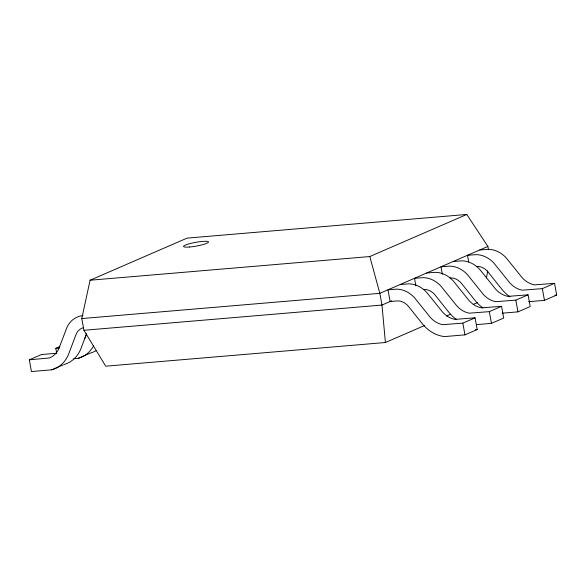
<?xml version="1.0" encoding="UTF-8"?>
<svg xmlns="http://www.w3.org/2000/svg" width="586" height="586" viewBox="0 0 586 586"><rect width="100%" height="100%" fill="white"/><g stroke="black" fill="none" stroke-linecap="round" stroke-linejoin="round"><path stroke-width="0.88" d="M486.461 277.94L487.75 270.747M424.718 325.45L385.42 342.51L105.714 366.184L83.915 330.284L81.784 318.557L90.09 280.218L187.095 238.121L466.793 214.454L487.882 246.442L488.49 249.797M86.574 333.668L81.11 348.172A34.823 29.007 66.5 0 1 63.984 364.521M86.45 334.313L85.19 337.492A22.766 18.964 66.5 0 1 84.567 338.737M63.171 364.873L51.751 369.825L31.432 371.546L29.3 359.826L41.533 354.515L56.476 353.255M56.717 353.351L55.802 348.326L59.882 346.553M73.836 358.698L78.253 358.324L90.486 353.021A34.823 29.007 66.5 0 0 95.994 350.721M90.09 280.218L369.795 256.551L466.793 214.454M487.882 246.442L379.838 293.337L81.784 318.557M391.756 300.808L381.969 305.057L83.915 330.284M446.459 316.015L450.641 314.206M473.217 304.405L477.4 302.588M462.83 323.135L475.063 317.832L477.194 329.552L464.962 334.855L444.642 336.576A34.823 29.007 66.5 0 1 422.184 323.575L408.61 306.559A14.994 12.489 66.5 0 0 396.898 300.948L390.122 301.519L387.991 289.799L396.649 289.147A27.059 22.539 66.5 0 1 414.478 297.688L430.454 317.531A22.766 18.964 66.5 0 0 442.804 324.681L462.83 323.135L464.962 334.855M415.862 285.829L414.492 278.299L423.151 277.639A27.059 22.539 66.5 0 1 440.98 286.188L456.955 306.031A22.766 18.964 66.5 0 0 469.305 313.18L489.332 311.635L501.565 306.324L503.696 318.052L491.464 323.355L476.447 324.629M442.364 274.329L440.994 266.791L449.652 266.139A27.059 22.539 66.5 0 1 467.482 274.688L483.457 294.531A22.766 18.964 66.5 0 0 495.807 301.673L515.834 300.135L528.067 294.824L530.198 306.544L517.965 311.855L502.063 313.202M468.712 261.993L467.496 255.291L476.154 254.639A27.059 22.539 66.5 0 1 493.983 263.187L509.959 283.031A22.766 18.964 66.5 0 0 522.309 290.173L542.336 288.634L554.568 283.324L556.7 295.044L544.467 300.354L528.565 301.702M82.956 315.612L81.315 315.832A27.059 22.539 66.5 0 0 67.082 327.091L58.688 348.992A22.766 18.964 66.5 0 1 49.275 357.98L29.3 359.826M479.729 249.98L488.387 249.328A27.059 22.539 66.5 0 1 506.209 257.877L522.192 277.72A22.766 18.964 66.5 0 0 534.535 284.862L554.568 283.324M453.227 261.488L461.885 260.836A27.059 22.539 66.5 0 1 479.707 269.377L495.69 289.22A22.766 18.964 66.5 0 0 508.033 296.37L528.067 294.824M426.725 272.988L435.383 272.336A27.059 22.539 66.5 0 1 453.205 280.877L469.188 300.721A22.766 18.964 66.5 0 0 481.531 307.87L501.565 306.324M400.223 284.488L408.882 283.836A27.059 22.539 66.5 0 1 426.703 292.385L442.686 312.228A22.766 18.964 66.5 0 0 455.029 319.37L475.063 317.832M554.935 295.197L556.7 295.044M55.802 348.326L59.318 348.025M475.429 329.698L477.194 329.552M369.795 256.551L379.838 293.337L381.969 305.057L385.42 342.51M542.336 288.634L544.467 300.354M515.834 300.135L517.965 311.855M489.332 311.635L491.464 323.355M456.501 319.465A34.823 29.007 66.5 0 1 448.686 312.074L435.105 295.058A14.994 12.489 66.5 0 0 423.4 289.44M483.003 307.965A34.823 29.007 66.5 0 1 475.187 300.574L461.607 283.558A14.994 12.489 66.5 0 0 449.902 277.94M510.12 296.89A34.823 29.007 66.5 0 1 501.689 289.074L488.109 272.058A14.994 12.489 66.5 0 0 476.403 266.44M93.592 345.872A34.823 29.007 66.5 0 1 78.253 358.324M51.751 369.825A34.823 29.007 66.5 0 0 68.877 353.475L75.953 334.709A14.994 12.489 66.5 0 1 83.263 327.684M189.578 247.014A12.694 1.897 -10.3 0 0 208.513 242.04A12.694 1.897 -10.3 0 0 189.974 243.608A12.694 1.897 -10.3 0 0 189.578 247.014"/></g></svg>
